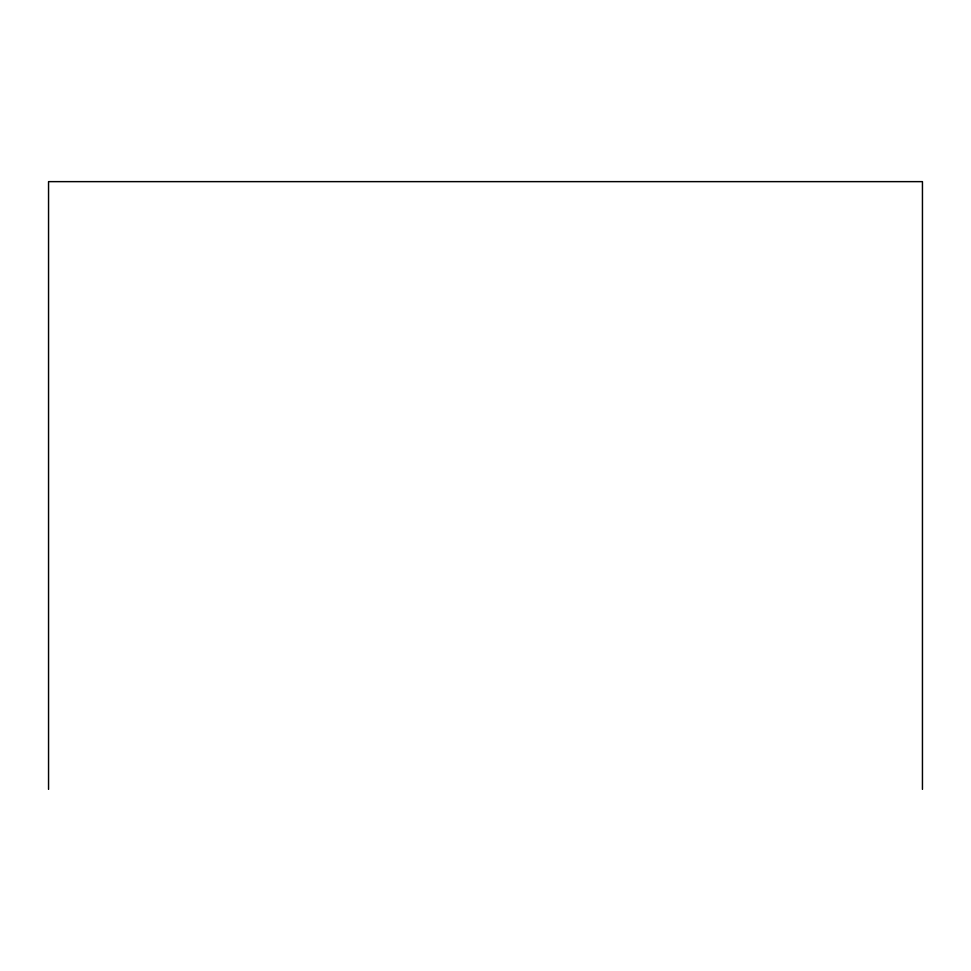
<?xml version="1.0" encoding="UTF-8"?>
<svg xmlns="http://www.w3.org/2000/svg" width="971" height="971" viewBox="0 0 971 971"><rect width="100%" height="100%" fill="white"/><g stroke="black" fill="none" stroke-linecap="round" stroke-linejoin="round"><path stroke-width="1.46" d="M922.45 789.362L922.45 181.638L48.55 181.638L48.55 789.362"/></g></svg>
